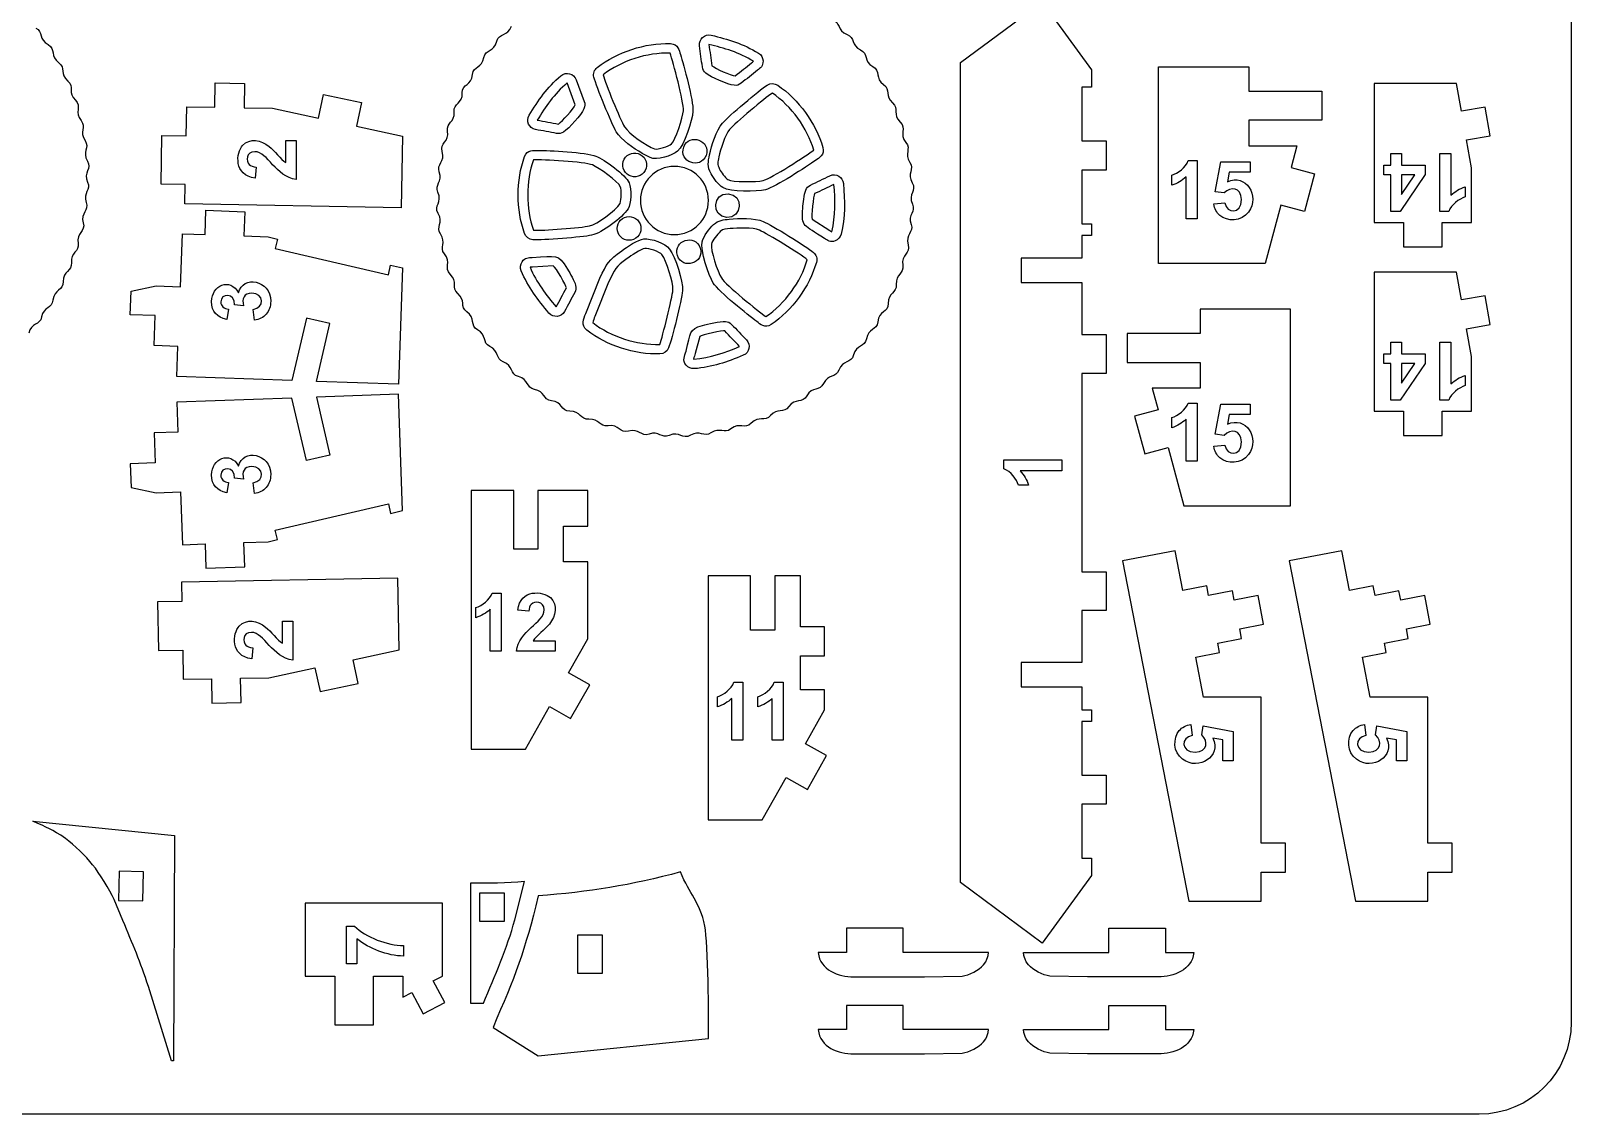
# Model space of a CAD drawing. Extents: x 75 to 655, y 14 to 894.
# Drawn here: x 197.7 to 365.4, y 454.1 to 572 of the extents above; entities that cross this region are included whole.
import ezdxf

# ---------------------------------------------------------------- set-up
doc = ezdxf.new("R2010")
doc.units = 0
doc.layers.get('0').update_dxf_attribs({"linetype": 'CONTINUOUS'})

msp = doc.modelspace()

# ---------------------------------------------------------------- linework, layer by layer
at = {"color": 5}
for p, q in [((365.374491, 884.077625), (365.374491, 464.077725)), ((355.374491, 454.077725), (85.374491, 454.077725))]:
    msp.add_line(p, q, dxfattribs=at)
at = {"color": 3}
for p, q in [((298.881991, 568.540825), (307.774491, 575.117725)), ((307.774491, 575.117725), (313.161491, 567.766525)), ((298.881991, 479.281725), (298.881991, 568.540825)), ((313.161491, 567.766525), (313.161491, 565.861625)), ((320.455591, 546.669625), (320.455591, 568.089725)), ((320.455591, 568.089725), (330.288691, 568.089725)), ((330.288691, 568.089725), (330.288691, 565.445025)), ((217.724591, 563.679625), (217.771591, 566.323625)), ((217.771591, 566.323625), (220.944591, 566.267525)), ((220.944591, 566.267525), (220.897591, 563.623525)), ((313.161491, 565.861625), (312.103991, 565.861625)), ((312.103991, 565.861625), (312.103991, 560.012325)), ((330.288691, 565.445025), (338.221891, 565.445025)), ((338.221891, 565.445025), (338.221891, 562.272025)), ((352.896091, 566.258125), (343.929191, 566.258125)), ((343.929191, 566.258125), (343.929191, 551.145625)), ((353.427491, 563.242325), (352.896091, 566.258125)), ((214.597891, 560.561025), (214.654391, 563.734025)), ((214.654391, 563.734025), (217.724591, 563.679625)), ((220.897591, 563.623525), (223.983091, 563.568725)), ((223.983091, 563.568725), (228.999591, 562.501025)), ((228.999591, 562.501025), (229.550291, 565.087425)), ((229.550291, 565.087425), (233.688891, 564.206525)), ((233.688891, 564.206525), (233.138191, 561.619925)), ((356.012591, 563.698225), (353.427491, 563.242325)), ((356.563591, 560.573325), (356.012591, 563.698225)), ((338.221891, 562.272025), (330.288691, 562.272025)), ((330.288691, 562.272025), (330.288691, 559.489625)), ((211.860191, 555.319625), (211.953891, 560.608025)), ((211.953891, 560.608025), (214.597891, 560.561025)), ((233.138191, 561.619925), (238.154591, 560.552225)), ((238.154591, 560.552225), (238.015991, 552.739825)), ((353.978591, 560.117425), (356.563591, 560.573325)), ((354.510291, 557.102025), (353.978591, 560.117425)), ((312.103991, 560.012325), (314.748391, 560.012325)), ((314.748391, 560.012325), (314.748391, 556.839025)), ((330.288691, 559.489625), (335.510491, 559.489625)), ((335.510491, 559.489625), (334.873491, 557.114425)), ((314.748391, 556.839025), (312.103991, 556.839025)), ((312.103991, 556.839025), (312.103991, 550.990025)), ((334.873491, 557.114425), (337.425891, 556.430425)), ((354.506091, 551.145625), (354.510291, 557.102025)), ((214.504191, 555.272925), (211.860191, 555.319625)), ((214.466591, 553.157525), (214.504191, 555.272925)), ((337.425891, 556.430425), (336.330091, 552.343825)), ((238.015991, 552.739825), (214.466591, 553.157525)), ((216.655391, 549.821225), (216.749491, 552.463925)), ((216.749491, 552.463925), (220.977991, 552.313725)), ((220.977991, 552.313725), (220.883791, 549.670725)), ((333.777591, 553.027925), (332.072891, 546.669625)), ((336.330091, 552.343825), (333.777591, 553.027925)), ((312.103991, 550.990025), (313.161491, 550.990025)), ((313.161491, 550.990025), (313.161491, 549.720425)), ((343.929191, 551.145625), (347.102191, 551.145625)), ((347.102191, 551.145625), (347.102191, 548.501225)), ((351.333091, 548.501225), (351.333091, 551.145625)), ((351.333091, 551.145625), (354.506091, 551.145625)), ((213.981191, 544.151725), (214.186191, 549.909025)), ((214.186191, 549.909025), (216.655391, 549.821225)), ((220.883791, 549.670725), (223.513491, 549.577325)), ((223.513491, 549.577325), (224.544091, 549.338725)), ((224.544091, 549.338725), (224.305291, 548.308225)), ((313.161491, 549.720425), (312.103991, 549.720425)), ((312.103991, 549.720425), (312.103991, 547.237925)), ((347.102191, 548.501225), (351.333091, 548.501225)), ((224.305291, 548.308225), (236.616491, 545.457425)), ((312.103991, 547.237925), (305.492991, 547.237925)), ((305.492991, 547.237925), (305.492991, 544.593425)), ((332.072891, 546.669625), (320.455591, 546.669625)), ((236.616491, 545.457425), (236.855191, 546.487625)), ((236.855191, 546.487625), (238.154591, 546.186725)), ((238.154591, 546.186725), (237.704191, 533.526425)), ((352.896091, 545.719325), (343.929191, 545.719325)), ((343.929191, 545.719325), (343.929191, 530.606825)), ((353.427491, 542.703625), (352.896091, 545.719325)), ((208.515791, 541.100425), (208.607091, 543.671125)), ((208.607091, 543.671125), (211.338491, 544.245725)), ((211.338491, 544.245725), (213.981191, 544.151725)), ((305.492991, 544.593425), (312.103991, 544.593425)), ((312.103991, 544.593425), (312.103991, 538.931225)), ((334.817491, 541.705025), (324.984391, 541.705025)), ((324.984391, 541.705025), (324.984391, 539.060325)), ((334.817491, 520.284825), (334.817491, 541.705025)), ((356.012591, 543.159525), (353.427491, 542.703625)), ((356.563591, 540.034525), (356.012591, 543.159525)), ((211.223791, 541.004225), (208.515791, 541.100425)), ((211.107591, 537.740325), (211.223791, 541.004225)), ((227.681491, 540.740325), (226.106691, 533.939125)), ((230.257491, 540.143625), (227.681491, 540.740325)), ((228.798791, 533.843225), (230.257491, 540.143625)), ((353.978591, 539.578625), (356.563591, 540.034525)), ((312.103991, 538.931225), (314.748391, 538.931225)), ((314.748391, 538.931225), (314.748391, 534.700325)), ((324.984391, 539.060325), (317.051191, 539.060325)), ((317.051191, 539.060325), (317.051191, 535.887325)), ((354.510291, 536.563225), (353.978591, 539.578625)), ((213.685291, 537.648825), (211.107591, 537.740325)), ((213.569091, 534.385225), (213.685291, 537.648825)), ((317.051191, 535.887325), (324.984391, 535.887325)), ((324.984391, 535.887325), (324.984391, 533.104925)), ((354.506091, 530.606825), (354.510291, 536.563225)), ((226.106691, 533.939125), (213.569091, 534.385225)), ((237.704191, 533.526425), (228.798791, 533.843225)), ((314.748391, 534.700325), (312.103991, 534.700325)), ((312.103991, 534.700325), (312.103991, 513.122225)), ((226.106691, 532.028025), (213.569091, 531.581525)), ((213.569091, 531.581525), (213.685291, 528.317925)), ((227.681491, 525.226425), (226.106691, 532.028025)), ((237.704191, 532.440725), (228.798791, 532.123725)), ((228.798791, 532.123725), (230.257491, 525.823025)), ((238.154591, 519.780025), (237.704191, 532.440725)), ((324.984391, 533.104925), (319.762691, 533.104925)), ((319.762691, 533.104925), (320.399691, 530.729725)), ((320.399691, 530.729725), (317.847291, 530.045625)), ((317.847291, 530.045625), (318.942991, 525.959125)), ((343.929191, 530.606825), (347.102191, 530.606825)), ((347.102191, 530.606825), (347.102191, 527.962425)), ((351.333091, 527.962425), (351.333091, 530.606825)), ((351.333091, 530.606825), (354.506091, 530.606825)), ((213.685291, 528.317925), (211.107591, 528.226325)), ((211.107591, 528.226325), (211.223791, 524.962725)), ((318.942991, 525.959125), (321.495491, 526.643125)), ((321.495491, 526.643125), (323.200291, 520.284825)), ((347.102191, 527.962425), (351.333091, 527.962425)), ((211.223791, 524.962725), (208.515791, 524.866225)), ((208.515791, 524.866225), (208.607091, 522.295525)), ((230.257491, 525.823025), (227.681491, 525.226425)), ((208.607091, 522.295525), (211.338491, 521.721325)), ((211.338491, 521.721325), (213.981191, 521.815425)), ((213.981191, 521.815425), (214.186191, 516.057725)), ((250.253491, 521.978025), (245.626691, 521.978025)), ((245.626691, 521.978025), (245.626691, 493.827925)), ((250.253491, 515.591325), (250.253491, 521.978025)), ((258.318691, 521.968225), (252.897891, 521.968225)), ((252.897891, 521.968225), (252.897891, 515.591325)), ((258.318691, 518.088325), (258.318691, 521.968225)), ((224.305291, 517.658925), (236.616491, 520.509625)), ((236.616491, 520.509625), (236.855191, 519.479225)), ((323.200291, 520.284825), (334.817491, 520.284825)), ((236.855191, 519.479225), (238.154591, 519.780025)), ((223.513491, 516.389725), (224.544091, 516.628425)), ((224.544091, 516.628425), (224.305291, 517.658925)), ((255.676691, 514.208425), (255.676691, 518.088325)), ((255.676691, 518.088325), (258.318691, 518.088325)), ((214.186191, 516.057725), (216.655391, 516.145725)), ((216.655391, 516.145725), (216.749491, 513.503125)), ((220.883791, 516.296025), (223.513491, 516.389725)), ((220.977991, 513.653325), (220.883791, 516.296025)), ((252.897891, 515.591325), (250.253491, 515.591325)), ((322.254491, 515.415925), (316.543791, 514.305725)), ((323.096491, 511.083225), (322.254491, 515.415925)), ((340.392891, 515.415925), (334.682191, 514.305725)), ((341.235291, 511.083225), (340.392891, 515.415925)), ((216.749491, 513.503125), (220.977991, 513.653325)), ((258.321491, 514.208425), (255.676691, 514.208425)), ((258.319791, 505.822825), (258.321491, 514.208425)), ((316.543791, 514.305725), (323.746891, 477.248725)), ((334.682191, 514.305725), (341.885291, 477.248725)), ((237.640991, 512.417525), (214.091591, 511.999825)), ((214.091591, 511.999825), (214.129191, 509.884325)), ((237.779591, 504.605025), (237.640991, 512.417525)), ((276.037591, 512.693125), (271.410891, 512.693125)), ((271.410891, 512.693125), (271.410891, 486.106225)), ((276.037591, 506.759525), (276.037591, 512.693125)), ((281.460891, 512.693125), (278.682091, 512.693125)), ((278.682091, 512.693125), (278.682091, 506.759525)), ((281.460891, 507.132625), (281.460891, 512.693125)), ((312.103991, 513.122225), (314.748391, 513.122225)), ((314.748391, 513.122225), (314.748391, 508.890925)), ((325.692491, 511.587625), (323.096491, 511.083225)), ((325.894291, 510.549425), (325.692491, 511.587625)), ((343.830791, 511.587625), (341.235291, 511.083225)), ((344.032691, 510.549425), (343.830791, 511.587625)), ((214.129191, 509.884325), (211.485191, 509.837725)), ((211.485191, 509.837725), (211.578891, 504.549225)), ((328.490291, 511.053725), (325.894291, 510.549425)), ((328.692091, 510.015525), (328.490291, 511.053725)), ((331.287691, 510.520225), (328.692091, 510.015525)), ((331.893191, 507.405225), (331.287691, 510.520225)), ((346.628591, 511.053725), (344.032691, 510.549425)), ((346.830491, 510.015525), (346.628591, 511.053725)), ((349.425991, 510.520225), (346.830491, 510.015525)), ((350.031491, 507.405225), (349.425991, 510.520225)), ((314.748391, 508.890925), (312.103991, 508.890925)), ((312.103991, 508.890925), (312.103991, 503.228725)), ((278.682091, 506.759525), (276.037591, 506.759525)), ((284.104891, 507.132625), (281.460891, 507.132625)), ((284.104891, 503.959225), (284.104891, 507.132625)), ((329.297491, 506.900425), (331.893191, 507.405225)), ((329.499391, 505.862225), (329.297491, 506.900425)), ((347.435891, 506.900425), (350.031491, 507.405225)), ((347.637691, 505.862225), (347.435891, 506.900425)), ((256.228791, 502.126825), (258.319791, 505.822825)), ((326.903391, 505.357825), (329.499391, 505.862225)), ((327.105291, 504.319525), (326.903391, 505.357825)), ((345.042091, 505.357825), (347.637691, 505.862225)), ((345.243591, 504.319525), (345.042091, 505.357825)), ((211.578891, 504.549225), (214.222891, 504.596225)), ((214.222891, 504.596225), (214.279391, 501.423225)), ((232.763191, 503.537325), (237.779591, 504.605025)), ((233.313891, 500.950825), (232.763191, 503.537325)), ((281.460891, 500.267525), (281.460891, 503.959225)), ((281.460891, 503.959225), (284.104891, 503.959225)), ((312.103991, 503.228725), (305.492991, 503.228725)), ((305.492991, 503.228725), (305.492991, 500.584325)), ((324.509591, 503.814825), (327.105291, 504.319525)), ((325.351591, 499.481825), (324.509591, 503.814825)), ((342.647991, 503.814825), (345.243591, 504.319525)), ((343.489991, 499.481825), (342.647991, 503.814825)), ((214.279391, 501.423225), (217.349591, 501.477625)), ((217.349591, 501.477625), (217.396591, 498.833625)), ((220.522591, 501.533825), (223.608091, 501.588525)), ((220.569591, 498.889825), (220.522591, 501.533825)), ((223.608091, 501.588525), (228.624591, 502.656225)), ((228.624591, 502.656225), (229.175291, 500.069825)), ((258.530291, 500.824625), (256.228791, 502.126825)), ((229.175291, 500.069825), (233.313891, 500.950825)), ((256.446891, 497.142325), (258.530291, 500.824625)), ((284.103891, 500.267525), (281.460891, 500.267525)), ((284.103891, 498.100825), (284.103891, 500.267525)), ((305.492991, 500.584325), (312.103991, 500.584325)), ((312.103991, 500.584325), (312.103991, 498.102025)), ((217.396591, 498.833625), (220.569591, 498.889825)), ((251.533591, 493.827925), (254.145391, 498.444525)), ((254.145391, 498.444525), (256.446891, 497.142325)), ((282.012691, 494.405125), (284.103891, 498.100825)), ((312.103991, 498.102025), (313.161491, 498.102025)), ((313.161491, 498.102025), (313.161491, 496.832425)), ((331.621891, 499.481825), (325.351591, 499.481825)), ((331.621891, 483.595425), (331.621891, 499.481825)), ((349.760191, 499.481825), (343.489991, 499.481825)), ((349.760191, 483.595425), (349.760191, 499.481825)), ((313.161491, 496.832425), (312.103991, 496.832425)), ((312.103991, 496.832425), (312.103991, 490.983125)), ((245.626691, 493.827925), (251.533591, 493.827925)), ((284.314491, 493.102625), (282.012691, 494.405125)), ((282.230891, 489.420325), (284.314491, 493.102625)), ((277.317391, 486.106225), (279.929191, 490.722525)), ((279.929191, 490.722525), (282.230891, 489.420325)), ((312.103991, 490.983125), (314.748391, 490.983125)), ((314.748391, 490.983125), (314.748391, 487.809825)), ((314.748391, 487.809825), (312.103991, 487.809825)), ((312.103991, 487.809825), (312.103991, 481.960525)), ((197.908891, 485.981325), (213.315091, 484.422225)), ((271.410891, 486.106225), (277.317391, 486.106225)), ((213.315091, 484.422225), (213.215491, 459.873625)), ((334.265891, 483.595425), (331.621891, 483.595425)), ((334.265891, 480.422025), (334.265891, 483.595425)), ((352.404691, 483.595425), (349.760191, 483.595425)), ((352.404691, 480.422025), (352.404691, 483.595425)), ((312.103991, 481.960525), (313.161491, 481.960525)), ((313.161491, 481.960525), (313.161491, 480.055725)), ((313.161491, 480.055725), (307.774491, 472.704825)), ((331.621891, 477.248725), (331.621891, 480.422025)), ((331.621891, 480.422025), (334.265891, 480.422025)), ((349.760191, 477.248725), (349.760191, 480.422025)), ((349.760191, 480.422025), (352.404691, 480.422025)), ((245.556491, 479.229225), (245.556491, 466.148025)), ((250.375991, 475.238425), (251.434991, 479.390825)), ((307.774491, 472.704825), (298.881991, 479.281725)), ((207.709391, 475.175625), (206.760691, 477.434225)), ((227.571491, 477.044025), (227.570491, 469.111125)), ((242.493391, 477.044325), (227.571491, 477.044025)), ((242.493391, 469.111525), (242.493391, 477.044325)), ((323.746891, 477.248725), (331.621891, 477.248725)), ((341.885291, 477.248725), (349.760191, 477.248725)), ((292.668791, 474.311425), (286.495091, 474.311425)), ((286.495091, 474.311425), (286.495091, 471.667025)), ((292.668791, 471.667025), (292.668791, 474.311425)), ((315.024791, 471.667025), (315.024791, 474.311425)), ((315.024791, 474.311425), (321.198491, 474.311425)), ((321.198491, 474.311425), (321.198491, 471.667025)), ((286.495091, 471.667025), (283.408091, 471.667025)), ((301.929691, 471.667025), (292.668791, 471.667025)), ((305.763791, 471.667025), (315.024791, 471.667025)), ((321.198491, 471.667025), (324.285491, 471.667025)), ((301.412691, 470.344825), (301.635891, 470.655125)), ((306.280891, 470.344825), (306.057691, 470.655125)), ((213.008791, 459.874325), (210.501891, 467.967525)), ((227.570491, 469.111125), (230.779291, 469.111525)), ((230.779291, 469.111525), (230.779291, 463.815025)), ((235.009791, 463.815325), (235.009491, 469.111525)), ((235.009491, 469.111525), (238.182491, 469.111525)), ((238.182491, 469.111525), (238.182491, 466.808925)), ((241.503891, 468.582925), (242.493391, 469.111525)), ((242.749691, 466.250925), (241.503891, 468.582925)), ((287.266591, 469.022625), (294.984191, 469.022625)), ((294.984191, 469.022625), (299.069791, 469.112825)), ((312.709391, 469.022625), (308.623791, 469.112825)), ((320.426991, 469.022625), (312.709391, 469.022625)), ((238.182491, 466.808925), (239.171891, 467.337625)), ((239.171891, 467.337625), (240.417591, 465.005225)), ((240.417591, 465.005225), (242.749691, 466.250925)), ((245.556491, 466.148025), (246.956991, 466.148025)), ((292.668791, 465.923225), (286.495091, 465.923225)), ((286.495091, 465.923225), (286.495091, 463.278825)), ((292.668791, 463.278825), (292.668791, 465.923225)), ((315.024791, 463.278825), (315.024791, 465.923225)), ((315.024791, 465.923225), (321.198491, 465.923225)), ((321.198491, 465.923225), (321.198491, 463.278825)), ((230.779291, 463.815025), (235.009791, 463.815325)), ((248.008591, 463.530325), (252.920391, 460.418425)), ((286.495091, 463.278825), (283.408091, 463.278825)), ((301.929691, 463.278825), (292.668791, 463.278825)), ((305.763791, 463.278825), (315.024791, 463.278825)), ((321.198491, 463.278825), (324.285491, 463.278825)), ((252.920391, 460.418425), (271.477491, 462.313425)), ((301.412691, 461.956725), (301.635891, 462.266925)), ((306.280891, 461.956725), (306.057691, 462.266925)), ((213.215491, 459.873625), (213.008791, 459.874325)), ((287.266591, 460.634425), (294.984191, 460.634425)), ((294.984191, 460.634425), (299.069791, 460.724625)), ((312.709391, 460.634425), (308.623791, 460.724625)), ((320.426991, 460.634425), (312.709391, 460.634425))]:
    msp.add_line(p, q, dxfattribs=at)
at = {"color": 7}
for p, q in [((256.956691, 563.946725), (256.060991, 566.325725)), ((282.763291, 551.498325), (284.657891, 550.266325)), ((254.562591, 546.408925), (252.305691, 546.291725)), ((260.590891, 544.645425), (259.076791, 540.888825)), ((270.518191, 538.721125), (270.014791, 536.860425)), ((207.309291, 480.523325), (207.246391, 477.348625)), ((209.954691, 480.470625), (207.309291, 480.523325)), ((209.891891, 477.295925), (209.954691, 480.470625)), ((246.573991, 475.040125), (246.573991, 478.160925)), ((246.573991, 478.160925), (249.217791, 478.160925)), ((249.217791, 478.160925), (249.217791, 475.040125)), ((207.246391, 477.348625), (209.891891, 477.295925)), ((249.217791, 475.040125), (246.573991, 475.040125)), ((257.246791, 473.608825), (259.890791, 473.608825)), ((257.246791, 469.378625), (257.246791, 473.608825)), ((259.890791, 473.608825), (259.890791, 469.378625)), ((259.890791, 469.378625), (257.246791, 469.378625))]:
    msp.add_line(p, q, dxfattribs=at)
at = {"color": 1}
for p, q in [((257.044491, 566.655025), (257.926091, 564.315325)), ((225.453491, 557.660825), (225.453491, 560.058125)), ((225.453491, 560.058125), (226.568591, 560.058125)), ((226.568591, 560.058125), (226.568591, 555.834525)), ((265.099091, 558.220225), (264.230691, 558.659725)), ((345.747691, 558.659025), (346.915391, 558.659025)), ((345.747691, 557.394725), (345.747691, 558.659025)), ((346.915391, 558.659025), (346.915391, 557.394725)), ((351.078591, 552.337525), (351.078591, 558.659025)), ((351.078591, 558.659025), (352.281491, 558.659025)), ((352.281491, 558.659025), (352.281491, 554.108025)), ((222.230991, 557.177825), (222.110991, 555.975025)), ((323.682691, 557.869825), (324.658791, 557.869825)), ((324.658791, 557.869825), (324.658791, 551.548025)), ((326.627191, 554.489425), (327.241791, 557.755725)), ((327.241791, 557.755725), (330.428791, 557.755725)), ((330.428791, 557.755725), (330.428791, 556.631925)), ((344.965991, 556.341025), (344.965991, 557.394725)), ((344.965991, 557.394725), (345.747691, 557.394725)), ((346.915391, 557.394725), (349.479191, 557.394725)), ((349.479191, 557.394725), (349.479191, 556.345625)), ((321.902091, 555.182925), (321.902091, 556.280525)), ((323.455891, 551.548025), (323.455891, 556.099025)), ((328.156491, 556.631925), (327.966191, 555.562025)), ((330.428791, 556.631925), (328.156491, 556.631925)), ((345.747691, 556.341025), (344.965991, 556.341025)), ((345.747691, 552.346025), (345.747691, 556.341025)), ((349.479191, 556.345625), (346.760291, 552.346025)), ((348.352391, 556.341025), (346.915391, 556.341025)), ((346.915391, 556.341025), (346.915391, 554.194325)), ((346.915391, 554.194325), (348.352391, 556.341025)), ((327.601891, 554.349025), (326.627191, 554.489425)), ((353.835691, 555.024125), (353.835691, 553.926525)), ((326.477991, 553.162225), (327.680891, 553.286525)), ((346.760291, 552.346025), (345.747691, 552.346025)), ((352.054691, 552.337525), (351.078591, 552.337525)), ((324.658791, 551.548025), (323.455891, 551.548025)), ((258.099891, 541.237025), (259.648891, 545.078625)), ((219.210291, 541.698525), (219.021491, 540.592225)), ((220.854991, 542.049925), (219.877491, 542.182925)), ((222.021391, 540.504425), (221.879291, 541.672225)), ((344.965991, 535.802325), (344.965991, 536.856025)), ((344.965991, 536.856025), (345.747691, 536.856025)), ((345.747691, 538.120225), (346.915391, 538.120225)), ((345.747691, 536.856025), (345.747691, 538.120225)), ((346.915391, 538.120225), (346.915391, 536.856025)), ((346.915391, 536.856025), (349.479191, 536.856025)), ((349.479191, 536.856025), (349.479191, 535.806825)), ((351.078591, 531.798825), (351.078591, 538.120225)), ((351.078591, 538.120225), (352.281491, 538.120225)), ((352.281491, 538.120225), (352.281491, 533.569225)), ((345.747691, 535.802325), (344.965991, 535.802325)), ((345.747691, 531.807225), (345.747691, 535.802325)), ((349.479191, 535.806825), (346.760291, 531.807225)), ((348.352391, 535.802325), (346.915391, 535.802325)), ((346.915391, 535.802325), (346.915391, 533.655625)), ((346.915391, 533.655625), (348.352391, 535.802325)), ((353.835691, 534.485325), (353.835691, 533.387725)), ((346.760291, 531.807225), (345.747691, 531.807225)), ((352.054691, 531.798825), (351.078591, 531.798825)), ((321.902091, 528.798225), (321.902091, 529.895825)), ((323.682691, 531.485125), (324.658791, 531.485125)), ((324.658791, 531.485125), (324.658791, 525.163325)), ((326.627191, 528.104725), (327.241791, 531.371025)), ((327.241791, 531.371025), (330.428791, 531.371025)), ((328.156491, 530.247225), (327.966191, 529.177325)), ((330.428791, 530.247225), (328.156491, 530.247225)), ((330.428791, 531.371025), (330.428791, 530.247225)), ((323.455891, 525.163325), (323.455891, 529.714325)), ((326.477991, 526.777525), (327.680891, 526.901825)), ((327.601891, 527.964325), (326.627191, 528.104725)), ((303.618991, 525.294025), (309.940791, 525.294025)), ((303.618991, 524.317825), (303.618991, 525.294025)), ((309.940791, 525.294025), (309.940791, 524.091125)), ((324.658791, 525.163325), (323.455891, 525.163325)), ((220.854991, 523.187025), (219.877491, 523.320125)), ((309.940791, 524.091125), (305.389791, 524.091125)), ((219.210291, 522.835725), (219.021491, 521.729425)), ((222.021391, 521.641725), (221.879291, 522.809425)), ((306.305891, 522.537225), (305.208391, 522.537225)), ((247.926091, 510.804125), (248.902191, 510.804125)), ((248.902191, 510.804125), (248.902191, 504.482425)), ((246.145191, 508.117625), (246.145191, 509.215125)), ((247.699291, 504.482425), (247.699291, 509.033725)), ((251.897991, 508.819925), (250.694691, 508.940025)), ((225.078491, 505.340025), (225.078491, 507.736925)), ((225.078491, 507.736925), (226.193591, 507.736925)), ((226.193591, 507.736925), (226.193591, 503.513825)), ((221.855991, 504.857025), (221.735991, 503.654225)), ((252.380491, 505.597525), (254.777791, 505.597525)), ((254.777791, 505.597525), (254.777791, 504.482425)), ((248.902191, 504.482425), (247.699291, 504.482425)), ((254.777791, 504.482425), (250.554291, 504.482425)), ((274.228691, 501.100425), (275.204691, 501.100425)), ((275.204691, 501.100425), (275.204691, 494.778625)), ((278.627691, 501.100425), (279.603391, 501.100425)), ((279.603391, 501.100425), (279.603391, 494.778625)), ((272.447691, 498.413825), (272.447691, 499.511425)), ((274.001891, 494.778625), (274.001891, 499.330025)), ((276.846691, 498.413825), (276.846691, 499.511425)), ((278.400591, 494.778625), (278.400591, 499.330025)), ((323.972291, 496.487425), (324.096491, 495.284625)), ((342.886691, 496.487425), (343.010991, 495.284625)), ((275.204691, 494.778625), (274.001891, 494.778625)), ((279.603391, 494.778625), (278.400591, 494.778625)), ((325.158991, 495.363525), (325.299291, 496.338325)), ((325.299291, 496.338325), (328.565691, 495.723625)), ((327.441791, 494.809025), (326.372391, 494.999225)), ((327.441791, 492.536325), (327.441791, 494.809025)), ((328.565691, 495.723625), (328.565691, 492.536325)), ((344.073391, 495.363525), (344.213791, 496.338325)), ((344.213791, 496.338325), (347.480191, 495.723625)), ((346.356291, 494.809025), (345.286391, 494.999225)), ((346.356291, 492.536325), (346.356291, 494.809025)), ((347.480191, 495.723625), (347.480191, 492.536325)), ((328.565691, 492.536325), (327.441791, 492.536325)), ((347.480191, 492.536325), (346.356291, 492.536325)), ((232.056191, 470.429525), (232.056191, 474.556525)), ((232.056191, 474.556525), (232.934391, 474.556525)), ((233.171291, 473.175025), (233.171291, 470.429525)), ((238.263891, 472.440325), (238.263891, 471.281325)), ((233.171291, 470.429525), (232.056191, 470.429525))]:
    msp.add_line(p, q, dxfattribs=at)
at = {"color": 3}
for points in [[(198.219291, 572.307225), (199.081791, 571.901025), (198.517191, 571.071525), (199.562191, 570.501625)], [(248.417691, 570.857125), (248.652591, 571.827625), (249.606091, 571.368825), (250.025591, 572.503225)], [(284.907191, 573.205225), (285.878491, 572.969825), (285.418091, 572.017525), (286.553291, 571.597725)], [(199.562191, 570.501625), (200.437591, 570.024225), (199.750591, 569.224725), (200.737991, 568.522425)], [(247.021791, 569.093325), (247.191291, 570.031825), (248.137491, 569.699425), (248.417691, 570.857125)], [(286.553291, 571.597725), (287.440591, 571.269625), (286.955591, 570.426625), (288.008891, 569.930525)], [(200.737991, 568.522425), (201.505191, 567.976825), (200.825391, 567.287425), (201.711991, 566.535025)], [(245.788091, 567.256625), (245.875991, 568.197725), (246.815091, 567.947525), (247.021791, 569.093325)], [(288.008891, 569.930525), (288.871291, 569.524325), (288.306291, 568.695525), (289.351791, 568.125325)], [(244.660991, 565.251425), (244.638291, 566.248125), (245.675291, 566.051325), (245.788091, 567.256625)], [(289.351791, 568.125325), (290.226291, 567.648525), (289.540291, 566.847925), (290.527291, 566.146025)], [(201.711991, 566.535025), (202.437991, 565.919125), (201.678291, 565.266525), (202.540091, 564.444525)], [(243.769191, 563.184725), (243.690591, 564.131725), (244.687991, 564.063225), (244.660991, 565.251425)], [(290.527291, 566.146025), (291.294991, 565.600025), (290.614291, 564.912225), (291.501591, 564.158725)], [(202.540091, 564.444525), (203.262691, 563.755325), (202.389091, 563.160825), (203.162391, 562.229125)], [(291.501591, 564.158725), (292.227191, 563.542425), (291.467791, 562.890425), (292.329591, 562.068125)], [(203.162391, 562.229125), (203.764591, 561.503625), (202.927691, 561.014825), (203.590291, 560.056725)], [(243.053491, 561.090625), (242.894791, 562.023725), (243.866291, 562.023525), (243.769191, 563.184725)], [(292.329591, 562.068125), (293.052491, 561.378525), (292.178491, 560.785425), (292.951991, 559.852725)], [(242.483491, 558.862525), (242.203891, 559.819325), (243.256291, 559.898225), (243.053491, 561.090625)], [(203.590291, 560.056725), (204.130791, 559.274925), (203.230891, 558.838625), (203.849291, 557.823025)], [(242.156591, 556.635825), (241.835391, 557.529925), (242.816991, 557.720925), (242.483491, 558.862525)], [(292.951991, 559.852725), (293.553891, 559.127025), (292.717591, 558.637825), (293.379791, 557.680325)], [(203.849291, 557.823025), (204.368491, 556.970225), (203.370491, 556.622925), (203.876291, 555.522625)], [(293.379791, 557.680325), (293.920691, 556.898225), (293.020091, 556.462725), (293.638891, 555.446625)], [(203.876291, 555.522625), (204.268691, 554.668925), (203.336191, 554.403425), (203.727091, 553.313425)], [(242.007491, 554.427025), (241.614291, 555.281325), (242.547791, 555.546825), (242.156591, 556.635825)], [(293.638891, 555.446625), (294.158191, 554.593925), (293.159891, 554.246125), (293.665491, 553.146225)], [(242.034191, 552.127025), (241.514991, 552.979625), (242.513391, 553.327725), (242.007491, 554.427025)], [(203.727091, 553.313425), (204.047591, 552.420025), (203.067091, 552.227125), (203.399991, 551.087125)], [(242.293591, 549.892925), (241.752491, 550.675025), (242.652991, 551.110825), (242.034191, 552.127025)], [(293.665491, 553.146225), (294.058291, 552.291925), (293.125791, 552.026925), (293.516691, 550.937125)], [(203.399991, 551.087125), (203.679591, 550.129325), (202.626991, 550.052225), (202.830291, 548.859325)], [(293.516691, 550.937125), (293.837391, 550.043225), (292.856391, 549.851425), (293.189591, 548.710725)], [(202.830291, 548.859325), (202.989291, 547.926625), (202.017391, 547.926425), (202.114291, 546.764925)], [(242.721491, 547.720525), (242.118591, 548.447025), (242.955891, 548.935425), (242.293591, 549.892925)], [(293.189591, 548.710725), (293.469191, 547.753425), (292.416391, 547.675825), (292.619891, 546.483025)], [(202.114291, 546.764925), (202.193291, 545.817725), (201.196191, 545.885625), (201.222791, 544.698625)], [(243.343691, 545.505125), (242.620691, 546.194225), (243.494991, 546.788325), (242.721491, 547.720525)], [(244.171691, 543.414625), (243.445891, 544.030825), (244.205291, 544.683825), (243.343691, 545.505125)], [(292.619891, 546.483025), (292.779091, 545.550125), (291.806991, 545.550425), (291.903891, 544.388225)], [(201.222791, 544.698625), (201.244991, 543.701725), (200.207691, 543.897325), (200.095391, 542.693425)], [(245.146091, 541.427525), (244.377391, 541.973825), (245.059091, 542.661125), (244.171691, 543.414625)], [(291.903891, 544.388225), (291.982791, 543.442325), (290.985491, 543.509325), (291.011991, 542.321925)], [(200.095391, 542.693425), (200.007591, 541.751825), (199.067891, 542.002425), (198.861591, 540.856225)], [(291.011991, 542.321925), (291.034291, 541.324525), (289.997491, 541.521825), (289.884991, 540.317025)], [(198.861591, 540.856225), (198.692791, 539.918625), (197.746091, 540.249225), (197.465691, 539.092525)], [(246.321591, 539.448025), (245.446291, 539.925225), (246.132791, 540.726325), (245.146091, 541.427525)], [(289.884991, 540.317025), (289.796991, 539.375425), (288.858491, 539.626825), (288.651191, 538.479925)], [(247.664091, 537.642825), (246.802191, 538.048625), (247.366591, 538.878125), (246.321591, 539.448025)], [(288.651191, 538.479925), (288.481791, 537.541825), (287.535791, 537.873125), (287.254891, 536.716125)], [(249.119791, 535.975925), (248.232291, 536.303925), (248.718491, 537.146425), (247.664091, 537.642825)], [(287.254891, 536.716125), (287.018891, 535.743925), (286.067891, 536.205825), (285.647791, 535.070025)], [(250.765891, 534.368025), (249.794891, 534.603425), (250.255791, 535.555925), (249.119791, 535.975925)], [(285.647791, 535.070025), (285.319691, 534.182825), (284.477691, 534.669025), (283.980491, 533.614425)], [(252.529991, 532.971725), (251.592291, 533.140725), (251.923091, 534.087425), (250.765891, 534.368025)], [(283.980491, 533.614425), (283.573891, 532.751825), (282.745791, 533.317425), (282.175291, 532.271925)], [(254.366791, 531.738425), (253.424591, 531.826725), (253.676591, 532.765225), (252.529991, 532.971725)], [(256.371991, 530.611325), (255.374591, 530.589025), (255.571791, 531.625425), (254.366791, 531.738425)], [(282.175291, 532.271925), (281.697791, 531.396525), (280.897491, 532.083425), (280.195791, 531.096025)], [(258.438191, 529.719425), (257.491991, 529.640525), (257.559091, 530.637925), (256.371991, 530.611325)], [(278.208791, 530.121725), (277.592891, 529.396025), (276.940391, 530.156125), (276.118191, 529.293725)], [(280.195791, 531.096025), (279.650091, 530.328225), (278.961791, 531.009025), (278.208791, 530.121725)], [(260.532691, 529.003325), (259.600191, 528.844225), (259.599891, 529.816225), (258.438191, 529.719425)], [(262.760791, 528.433725), (261.802991, 528.153825), (261.726491, 529.207025), (260.532691, 529.003325)], [(264.987091, 528.106625), (264.093191, 527.785725), (263.901091, 528.767025), (262.760791, 528.433725)], [(267.195991, 527.957825), (266.341091, 527.564825), (266.077691, 528.498125), (264.987091, 528.106625)], [(269.496791, 527.984425), (268.643791, 527.465125), (268.295891, 528.463425), (267.195991, 527.957825)], [(271.730391, 528.243525), (270.948791, 527.702725), (270.513291, 528.603425), (269.496791, 527.984425)], [(273.902791, 528.671725), (273.176691, 528.069225), (272.687891, 528.905825), (271.730391, 528.243525)], [(276.118191, 529.293725), (275.429291, 528.571225), (274.834691, 529.445025), (273.902791, 528.671725)], [(201.460991, 484.085525), (199.940191, 485.115425), (199.519291, 485.260625), (197.908891, 485.981325)], [(204.411491, 481.236625), (203.692591, 482.136125), (202.391491, 483.407125), (201.460991, 484.085525)], [(206.760691, 477.434225), (206.223991, 478.550725), (205.183991, 480.269525), (204.411491, 481.236625)], [(268.421091, 480.440925), (263.052891, 479.005025), (258.450691, 478.252825), (252.903191, 477.851625)], [(271.058491, 474.558925), (270.514091, 477.210725), (269.397091, 478.026125), (268.421091, 480.440925)], [(251.434991, 479.390825), (249.551191, 479.228625), (247.451191, 479.206825), (245.556491, 479.229225)], [(252.903191, 477.851625), (251.531591, 471.858625), (250.338091, 468.948325), (248.008591, 463.530325)], [(210.501891, 467.967525), (209.581991, 470.666725), (208.818491, 472.564525), (207.709391, 475.175625)], [(246.956991, 466.148025), (248.228491, 469.142825), (249.532691, 472.145225), (250.375991, 475.238425)], [(271.477491, 462.313425), (271.477491, 464.482925), (271.448091, 472.660425), (271.058491, 474.558925)], [(283.408091, 471.667025), (283.590691, 469.752225), (285.610891, 469.041125), (287.266591, 469.022625)], [(301.635891, 470.655125), (301.863791, 471.115225), (301.880991, 471.157425), (301.929691, 471.667025)], [(306.057691, 470.655125), (305.829791, 471.115225), (305.812591, 471.157425), (305.763791, 471.667025)], [(324.285491, 471.667025), (324.102891, 469.752225), (322.082691, 469.041125), (320.426991, 469.022625)], [(299.069791, 469.112825), (299.828791, 469.207025), (300.890991, 469.723025), (301.412691, 470.344825)], [(308.623791, 469.112825), (307.864791, 469.207025), (306.802591, 469.723025), (306.280891, 470.344825)], [(283.408091, 463.278825), (283.590991, 461.364325), (285.610691, 460.653125), (287.266591, 460.634425)], [(301.635891, 462.266925), (301.863791, 462.726825), (301.880891, 462.769425), (301.929691, 463.278825)], [(306.057691, 462.266925), (305.829791, 462.726825), (305.812691, 462.769425), (305.763791, 463.278825)], [(324.285491, 463.278825), (324.102591, 461.364325), (322.082891, 460.653125), (320.426991, 460.634425)], [(299.069791, 460.724625), (299.828891, 460.819125), (300.890991, 461.335125), (301.412691, 461.956725)], [(308.623791, 460.724625), (307.864691, 460.819125), (306.802591, 461.335125), (306.280891, 461.956725)]]:
    msp.add_open_spline(points, degree=3, dxfattribs=at)
at = {"color": 1}
for points in [[(259.356491, 568.021725), (261.529191, 569.709425), (264.564591, 570.693525), (267.313891, 570.607225)], [(267.313891, 570.607225), (268.172291, 570.580025), (268.265191, 569.851025), (268.403391, 569.413525)], [(270.481991, 570.376925), (270.383291, 571.102825), (271.041891, 571.697525), (271.753591, 571.524725)], [(270.793991, 568.064625), (270.688991, 568.835425), (270.586491, 569.606525), (270.481991, 570.376925)], [(271.753591, 571.524725), (273.607791, 571.074525), (275.230791, 570.598425), (276.905491, 569.569325)], [(268.403391, 569.413525), (268.746391, 568.327625), (269.836991, 564.387825), (269.763091, 563.242925)], [(277.398391, 568.729425), (277.423091, 568.146925), (277.094291, 567.957725), (276.794891, 567.717125)], [(276.905491, 569.569325), (277.208391, 569.383325), (277.383591, 569.084525), (277.398391, 568.729425)], [(251.936391, 562.818625), (252.934791, 564.439825), (253.896391, 565.844725), (255.388791, 567.115525)], [(255.388791, 567.115525), (255.949991, 567.593325), (256.811191, 567.354725), (257.044491, 566.655025)], [(258.987191, 566.947425), (258.883691, 567.355925), (259.023391, 567.763125), (259.356491, 568.021725)], [(261.427691, 561.018025), (260.895891, 561.918925), (259.244191, 565.935925), (258.987191, 566.947425)], [(271.165691, 567.400825), (270.954091, 567.573525), (270.830891, 567.794025), (270.793991, 568.064625)], [(274.262891, 566.068125), (273.533891, 566.148225), (271.737091, 566.934325), (271.165691, 567.400825)], [(276.794891, 567.717125), (276.206691, 567.241125), (275.616291, 566.767725), (275.027391, 566.292425)], [(272.972591, 561.942125), (273.667291, 562.729025), (276.971291, 565.535925), (277.857391, 566.095125)], [(275.027391, 566.292425), (274.804391, 566.112325), (274.547891, 566.036925), (274.262891, 566.068125)], [(277.857391, 566.095125), (278.213691, 566.320125), (278.643991, 566.313125), (278.992891, 566.076925)], [(278.992891, 566.076925), (281.267291, 564.535625), (283.145491, 561.945025), (283.911391, 559.306925)], [(257.902591, 563.521325), (257.602191, 562.852325), (256.298591, 561.386925), (255.678391, 560.987125)], [(257.926091, 564.315325), (258.027991, 564.048125), (258.019891, 563.782125), (257.902591, 563.521325)], [(252.634591, 561.254925), (251.914191, 561.385825), (251.552191, 562.194725), (251.936391, 562.818625)], [(269.763091, 563.242925), (269.700491, 562.272225), (268.822391, 559.496525), (268.103591, 558.901525)], [(271.586491, 558.510525), (271.805591, 559.513325), (272.300491, 561.180525), (272.972591, 561.942125)], [(220.750091, 559.526625), (221.566691, 560.391025), (222.735891, 560.111925), (223.617091, 559.422825)], [(254.930391, 560.838225), (254.165191, 560.978025), (253.400091, 561.115925), (252.634591, 561.254925)], [(255.678391, 560.987125), (255.448491, 560.838725), (255.199991, 560.789125), (254.930391, 560.838225)], [(264.230691, 558.659725), (263.332891, 559.218825), (261.962591, 560.112425), (261.427691, 561.018025)], [(268.763091, 559.342025), (269.353891, 560.943425), (271.786291, 560.045525), (271.195491, 558.444925)], [(222.110991, 555.975025), (219.761791, 556.229325), (220.023391, 558.757325), (220.750091, 559.526625)], [(222.084591, 558.846125), (221.107491, 558.846125), (221.095191, 557.807225), (221.475991, 557.434025)], [(226.568591, 555.834525), (224.360591, 556.070325), (223.463191, 558.846125), (222.084591, 558.846125)], [(223.617091, 559.422825), (224.216691, 558.953925), (224.899591, 557.981625), (225.453491, 557.660825)], [(251.437991, 558.313625), (251.729091, 559.122425), (252.451991, 558.984925), (252.910091, 558.981225)], [(252.910091, 558.981225), (254.048791, 558.971925), (258.132691, 558.791625), (259.198491, 558.367725)], [(262.431491, 558.231825), (262.887491, 558.783925), (263.704591, 558.862225), (264.256691, 558.406325)], [(264.256691, 558.406325), (264.808791, 557.950725), (264.886791, 557.133225), (264.430791, 556.581425)], [(268.103591, 558.901525), (267.508991, 558.409325), (265.835591, 557.843325), (265.099091, 558.220225)], [(271.195491, 558.444925), (270.604991, 556.843525), (268.172291, 557.740825), (268.763091, 559.342025)], [(271.750091, 556.444625), (271.302091, 557.244325), (271.417191, 557.734225), (271.586491, 558.510525)], [(283.911391, 559.306925), (284.150691, 558.482825), (283.487091, 558.169325), (283.112491, 557.902225)], [(221.475991, 557.434025), (221.626591, 557.286325), (221.878591, 557.201325), (222.230991, 557.177825)], [(251.437991, 549.948025), (250.505091, 552.541825), (250.505091, 555.720025), (251.437991, 558.313625)], [(259.198491, 558.367725), (260.102491, 558.008125), (262.471391, 556.315125), (262.814791, 555.447725)], [(262.605991, 556.407025), (262.053891, 556.862525), (261.975991, 557.680025), (262.431491, 558.231825)], [(283.112491, 557.902225), (282.181791, 557.238625), (278.779091, 554.986725), (277.664391, 554.702225)], [(321.902091, 556.280525), (322.567891, 556.497425), (323.413991, 557.122125), (323.682691, 557.869825)], [(264.430791, 556.581425), (263.975291, 556.029025), (263.158091, 555.951425), (262.605991, 556.407025)], [(262.814791, 555.447725), (263.090291, 554.751925), (263.061791, 553.165725), (262.713091, 552.634125)], [(273.022791, 554.939125), (272.535991, 555.247925), (272.030591, 555.937025), (271.750091, 556.444625)], [(282.048691, 554.651725), (282.147591, 554.906525), (282.319291, 555.091825), (282.565391, 555.210125)], [(282.565391, 555.210125), (283.267691, 555.548125), (283.969591, 555.886525), (284.671991, 556.224425)], [(284.671991, 556.224425), (285.332391, 556.542625), (286.098191, 556.100725), (286.155691, 555.370525)], [(286.155691, 555.370525), (286.304091, 553.485925), (286.345391, 551.750525), (285.888891, 549.864425)], [(323.455891, 556.099025), (323.016791, 555.686325), (322.499091, 555.380625), (321.902091, 555.182925)], [(329.471991, 553.639225), (329.471991, 554.990625), (328.272891, 555.091225), (327.601891, 554.349025)], [(327.966191, 555.562025), (329.896391, 556.520825), (331.568691, 554.047225), (330.259291, 552.267925)], [(273.454191, 551.677025), (271.750091, 551.774125), (271.897891, 554.362725), (273.601891, 554.265225)], [(277.664391, 554.702225), (276.721191, 554.461625), (273.810591, 554.438925), (273.022791, 554.939125)], [(273.601891, 554.265225), (275.306091, 554.167825), (275.157391, 551.579025), (273.454191, 551.677025)], [(281.717291, 552.699425), (281.756591, 553.239325), (281.858791, 554.163825), (282.048691, 554.651725)], [(327.680891, 553.286525), (327.834791, 552.092525), (329.471991, 551.990625), (329.471991, 553.639225)], [(353.835691, 553.926525), (353.170691, 553.710725), (352.323091, 553.085025), (352.054691, 552.337525)], [(352.281491, 554.108025), (352.720491, 554.520825), (353.238591, 554.826525), (353.835691, 555.024125)], [(262.713091, 552.634125), (262.071791, 551.655525), (259.880191, 550.007225), (258.739091, 549.752825)], [(262.087591, 551.571025), (262.681791, 551.970425), (263.487291, 551.812425), (263.886791, 551.218225)], [(284.093191, 549.396525), (281.803091, 550.897725), (281.564391, 550.599825), (281.717291, 552.699425)], [(327.135091, 551.902225), (326.767591, 552.215325), (326.549591, 552.633725), (326.477991, 553.162225)], [(330.259291, 552.267925), (329.479091, 551.207825), (327.931291, 551.223825), (327.135091, 551.902225)], [(261.735191, 549.772125), (261.335791, 550.366425), (261.493291, 551.171625), (262.087591, 551.571025)], [(263.886791, 551.218225), (264.286191, 550.624025), (264.127891, 549.818825), (263.533691, 549.419425)], [(270.774391, 549.036125), (270.944291, 549.698725), (271.528991, 550.441525), (272.021791, 550.912925)], [(272.021791, 550.912925), (272.542491, 551.400625), (273.081191, 551.441225), (273.726891, 551.505325)], [(273.726891, 551.505325), (274.748991, 551.607225), (276.486091, 551.652125), (277.418991, 551.247725)], [(277.418991, 551.247725), (278.383091, 550.830125), (282.071391, 548.556325), (282.878091, 547.885525)], [(252.345991, 549.264225), (251.925191, 549.291625), (251.580891, 549.551025), (251.437991, 549.948025)], [(258.739091, 549.752825), (257.712191, 549.523425), (253.395691, 549.195725), (252.345991, 549.264225)], [(263.533691, 549.419425), (262.939791, 549.020025), (262.134191, 549.177925), (261.735191, 549.772125)], [(262.015991, 548.068725), (262.567391, 548.467125), (263.794091, 549.288825), (264.435691, 549.348125)], [(264.435691, 549.348125), (265.197591, 549.420125), (266.762791, 548.893325), (267.230391, 548.251225)], [(268.089191, 547.548225), (267.562091, 549.171525), (270.027791, 549.972825), (270.554991, 548.349625)], [(270.554991, 548.349625), (271.082291, 546.726025), (268.616191, 545.925225), (268.089191, 547.548225)], [(271.983491, 544.548225), (271.463091, 545.371425), (270.542091, 548.131725), (270.774391, 549.036125)], [(285.243791, 549.136825), (284.699891, 548.933625), (284.417191, 549.184125), (284.093191, 549.396525)], [(285.888891, 549.864425), (285.805291, 549.519425), (285.576191, 549.261125), (285.243791, 549.136825)], [(251.073691, 545.893625), (250.938491, 546.221825), (250.971891, 546.565425), (251.168091, 546.861325)], [(251.168091, 546.861325), (251.487391, 547.344225), (251.862791, 547.308925), (252.251291, 547.327425)], [(252.251291, 547.327425), (254.983291, 547.457625), (255.003491, 547.842625), (256.114691, 546.051925)], [(259.648891, 545.078625), (260.370791, 546.649625), (260.584591, 547.034325), (262.015991, 548.068725)], [(267.230391, 548.251225), (267.858991, 547.388225), (268.722391, 544.769725), (268.621991, 543.714325)], [(283.211191, 546.798825), (282.445291, 544.161125), (280.566791, 541.570025), (278.292291, 540.029225)], [(282.878091, 547.885525), (283.202391, 547.615925), (283.328691, 547.203925), (283.211191, 546.798825)], [(217.366491, 542.529725), (217.366491, 544.306125), (219.389091, 545.182925), (220.312091, 543.488325)], [(220.312091, 543.488325), (220.728491, 545.419025), (223.802391, 544.913825), (223.802391, 542.567625)], [(254.093991, 541.281925), (252.860691, 542.736825), (251.823491, 544.074625), (251.073691, 545.893625)], [(256.114691, 546.051925), (256.399991, 545.592125), (256.860191, 544.785525), (256.993991, 544.279425)], [(219.877491, 542.182925), (219.913191, 543.502125), (218.367191, 543.445625), (218.367191, 542.491425)], [(221.752191, 543.437125), (220.893491, 543.437125), (220.627591, 542.858625), (220.854991, 542.049925)], [(221.879291, 541.672225), (223.197891, 541.833425), (223.069691, 543.437125), (221.752191, 543.437125)], [(256.902691, 543.520225), (256.531691, 542.835725), (256.165191, 542.149525), (255.796991, 541.463725)], [(256.993991, 544.279425), (257.064091, 544.014125), (257.033591, 543.761325), (256.902691, 543.520225)], [(268.621991, 543.714325), (268.522691, 542.669125), (267.499891, 538.457125), (267.111691, 537.483525)], [(276.709991, 540.355625), (275.796291, 541.030325), (272.595291, 543.580625), (271.983491, 544.548225)], [(219.021491, 540.592225), (217.955391, 540.807725), (217.366491, 541.414625), (217.366491, 542.529725)], [(218.367191, 542.491425), (218.367191, 542.022225), (218.727891, 541.755125), (219.210291, 541.698525)], [(223.802391, 542.567625), (223.802391, 542.000125), (223.638391, 541.528625), (223.309291, 541.155525)], [(223.309291, 541.155525), (222.981391, 540.781125), (222.552491, 540.564525), (222.021391, 540.504425)], [(255.796991, 541.463725), (255.451591, 540.820525), (254.567191, 540.723725), (254.093991, 541.281925)], [(258.221391, 539.418125), (257.549891, 539.940225), (257.884091, 540.632225), (258.099891, 541.237025)], [(270.790491, 539.928525), (271.392791, 540.112125), (272.694991, 540.403325), (273.295891, 540.364425)], [(273.295891, 540.364425), (273.566191, 540.347225), (273.792891, 540.241225), (273.979691, 540.045325)], [(273.979691, 540.045325), (274.517691, 539.480925), (275.057491, 538.917925), (275.596291, 538.354225)], [(278.292291, 540.029225), (277.581591, 539.547825), (277.078491, 540.083525), (276.709991, 540.355625)], [(266.179491, 536.830925), (263.423791, 536.748825), (260.398591, 537.725625), (258.221391, 539.418125)], [(269.012991, 537.128925), (269.553091, 539.144525), (269.327991, 539.482825), (270.790491, 539.928525)], [(275.596291, 538.354225), (276.103791, 537.823825), (275.919791, 536.959325), (275.242191, 536.678925)], [(267.111691, 537.483525), (266.955191, 537.091025), (266.601391, 536.843925), (266.179491, 536.830925)], [(269.028491, 535.608725), (268.588191, 536.148325), (268.873591, 536.608625), (269.012991, 537.128925)], [(275.242191, 536.678925), (273.489991, 535.954025), (271.851991, 535.377525), (269.910191, 535.230825)], [(269.910191, 535.230825), (269.561291, 535.204425), (269.249691, 535.338225), (269.028491, 535.608725)], [(353.835691, 533.387725), (353.170691, 533.171925), (352.323091, 532.546325), (352.054691, 531.798825)], [(352.281491, 533.569225), (352.720491, 533.982025), (353.238591, 534.287725), (353.835691, 534.485325)], [(321.902091, 529.895825), (322.567891, 530.112725), (323.413991, 530.737425), (323.682691, 531.485125)], [(327.966191, 529.177325), (329.896391, 530.136125), (331.568691, 527.662525), (330.259291, 525.883225)], [(323.455891, 529.714325), (323.016791, 529.301625), (322.499091, 528.995925), (321.902091, 528.798225)], [(329.471991, 527.254525), (329.471991, 528.605925), (328.272891, 528.706525), (327.601891, 527.964325)], [(220.312091, 524.625425), (220.727991, 526.555425), (223.802391, 526.051925), (223.802391, 523.705125)], [(327.135091, 525.517525), (326.767591, 525.830625), (326.549591, 526.249025), (326.477991, 526.777525)], [(327.680891, 526.901825), (327.834791, 525.707825), (329.471991, 525.605925), (329.471991, 527.254525)], [(217.366491, 523.666925), (217.366491, 525.444425), (219.389491, 526.319425), (220.312091, 524.625425)], [(330.259291, 525.883225), (329.479091, 524.823125), (327.931291, 524.839125), (327.135091, 525.517525)], [(219.021491, 521.729425), (217.955491, 521.944825), (217.366491, 522.552325), (217.366491, 523.666925)], [(219.877491, 523.320125), (219.913191, 524.639525), (218.367191, 524.583425), (218.367191, 523.628925)], [(218.367191, 523.628925), (218.367191, 523.159525), (218.727691, 522.892325), (219.210291, 522.835725)], [(221.752191, 524.574225), (220.892791, 524.574225), (220.627991, 523.995825), (220.854991, 523.187025)], [(221.879291, 522.809425), (223.198591, 522.972225), (223.068891, 524.574225), (221.752191, 524.574225)], [(223.802391, 523.705125), (223.802391, 523.137225), (223.638391, 522.666225), (223.309291, 522.293025)], [(305.208391, 522.537225), (304.991791, 523.201725), (304.366891, 524.050125), (303.618991, 524.317825)], [(305.389791, 524.091125), (305.802191, 523.652025), (306.108191, 523.134325), (306.305891, 522.537225)], [(223.309291, 522.293025), (222.981391, 521.918225), (222.552491, 521.701725), (222.021391, 521.641725)], [(246.145191, 509.215125), (246.811091, 509.431225), (247.656791, 510.056925), (247.926091, 510.804125)], [(250.694691, 508.940025), (250.949091, 511.289025), (253.476491, 511.027725), (254.246391, 510.300825)], [(253.565791, 508.966325), (253.565791, 509.942425), (252.528791, 509.957025), (252.153791, 509.574925)], [(254.246391, 510.300825), (255.111691, 509.483925), (254.830891, 508.316325), (254.142491, 507.434225)], [(247.699291, 509.033725), (247.260291, 508.620925), (246.742191, 508.315225), (246.145191, 508.117625)], [(250.554291, 504.482425), (250.790091, 506.690225), (253.565791, 507.587925), (253.565791, 508.966325)], [(252.153791, 509.574925), (252.005991, 509.424425), (251.921091, 509.172725), (251.897991, 508.819925)], [(221.735991, 503.654225), (219.387791, 503.907525), (219.647691, 506.435825), (220.375091, 507.205925)], [(220.375091, 507.205925), (221.190891, 508.069625), (222.360791, 507.791025), (223.242091, 507.102025)], [(221.709591, 506.525325), (220.732591, 506.525325), (220.720191, 505.486525), (221.101091, 505.113225)], [(226.193591, 503.513825), (223.986091, 503.749125), (223.087891, 506.525325), (221.709591, 506.525325)], [(223.242091, 507.102025), (223.842491, 506.632625), (224.523391, 505.661525), (225.078491, 505.340025)], [(254.142491, 507.434225), (253.672791, 506.832125), (252.706691, 506.157325), (252.380491, 505.597525)], [(221.101091, 505.113225), (221.251591, 504.965525), (221.503591, 504.880625), (221.855991, 504.857025)], [(272.447691, 499.511425), (273.113691, 499.727425), (273.959291, 500.352925), (274.228691, 501.100425)], [(276.846691, 499.511425), (277.512491, 499.727625), (278.358191, 500.352725), (278.627691, 501.100425)], [(274.001891, 499.330025), (273.562791, 498.917125), (273.044791, 498.611125), (272.447691, 498.413825)], [(278.400591, 499.330025), (277.961491, 498.917125), (277.443791, 498.611125), (276.846691, 498.413825)], [(322.712091, 495.830425), (323.025591, 496.197825), (323.443991, 496.415925), (323.972291, 496.487425)], [(341.626591, 495.830425), (341.939691, 496.197825), (342.358091, 496.415925), (342.886691, 496.487425)], [(323.078291, 492.706225), (322.016991, 493.487025), (322.033991, 495.034625), (322.712091, 495.830425)], [(324.096491, 495.284625), (322.902591, 495.130425), (322.801391, 493.493425), (324.449291, 493.493425)], [(326.372391, 494.999225), (327.330891, 493.069625), (324.858291, 491.396525), (323.078291, 492.706225)], [(324.449291, 493.493425), (325.800191, 493.493425), (325.902291, 494.691525), (325.158991, 495.363525)], [(341.992391, 492.706225), (340.931991, 493.486325), (340.948191, 495.034225), (341.626591, 495.830425)], [(343.010991, 495.284625), (341.817591, 495.130825), (341.714991, 493.493425), (343.363691, 493.493425)], [(345.286391, 494.999225), (346.245591, 493.073025), (343.774591, 491.395025), (341.992391, 492.706225)], [(343.363691, 493.493425), (344.714591, 493.493425), (344.816391, 494.691825), (344.073391, 495.363525)], [(232.934391, 474.556525), (234.129791, 473.338325), (236.526191, 472.430525), (238.263891, 472.440325)], [(238.263891, 471.281325), (236.482391, 471.322925), (234.574791, 472.061225), (233.171291, 473.175025)]]:
    msp.add_open_spline(points, degree=3, dxfattribs=at)
at = {"color": 7}
for points in [[(276.362191, 568.686125), (274.802091, 569.645625), (273.166291, 570.117125), (271.509291, 570.517025)], [(271.509291, 570.517025), (271.614191, 569.746225), (271.716791, 568.975125), (271.821291, 568.204225)], [(267.281591, 569.570725), (264.774491, 569.649325), (261.973491, 568.741325), (259.992491, 567.202925)], [(268.728391, 563.309725), (268.787891, 564.237825), (267.595591, 568.629625), (267.281591, 569.570725)], [(274.375891, 567.099025), (274.964891, 567.574625), (275.555291, 568.048525), (276.142791, 568.523325)], [(276.142791, 568.523325), (276.191291, 568.563025), (276.276491, 568.623025), (276.362191, 568.686125)], [(259.992491, 567.202925), (260.219591, 566.308225), (261.849091, 562.343925), (262.320691, 561.545625)], [(271.821291, 568.204225), (272.228191, 567.872625), (273.863791, 567.155125), (274.375891, 567.099025)], [(256.060991, 566.325725), (254.671091, 565.143025), (253.708091, 563.723725), (252.819891, 562.275225)], [(278.410991, 565.218325), (277.627491, 564.723625), (274.365391, 561.952825), (273.750091, 561.256025)], [(282.915591, 559.017625), (282.217491, 561.422725), (280.484291, 563.813325), (278.410991, 565.218325)], [(255.116391, 561.858625), (255.558391, 562.143325), (256.746091, 563.477425), (256.956691, 563.946725)], [(252.819891, 562.275225), (253.585391, 562.136325), (254.351291, 561.998325), (255.116391, 561.858625)], [(267.442291, 559.700425), (267.858091, 560.044625), (268.682291, 562.590025), (268.728391, 563.309725)], [(262.320691, 561.545625), (262.756991, 560.806925), (264.776391, 559.432725), (265.571191, 559.143725)], [(273.750091, 561.256025), (273.228191, 560.664525), (272.769791, 559.067225), (272.599891, 558.289425)], [(265.571191, 559.143725), (265.987791, 559.048225), (267.134891, 559.445925), (267.442291, 559.700425)], [(277.408091, 555.707125), (278.309891, 555.936825), (282.115391, 558.427325), (282.915591, 559.017625)], [(252.413791, 557.963025), (251.562991, 555.596925), (251.562991, 552.665025), (252.413791, 550.299025)], [(258.815591, 557.404125), (257.952491, 557.747225), (253.401591, 557.971825), (252.413791, 557.963025)], [(261.850591, 555.065825), (261.651991, 555.567925), (259.486491, 557.137425), (258.815591, 557.404125)], [(267.752991, 557.244125), (265.704591, 557.244125), (264.043991, 555.583525), (264.043991, 553.535225)], [(271.461891, 553.535225), (271.461891, 555.583525), (269.801391, 557.244125), (267.752991, 557.244125)], [(272.599891, 558.289425), (272.453491, 557.618925), (272.377391, 557.537925), (272.657491, 556.946525)], [(272.657491, 556.946525), (272.843791, 556.609525), (273.260491, 556.016325), (273.578391, 555.814525)], [(261.845691, 553.202725), (261.963291, 553.746125), (262.048591, 554.565325), (261.850591, 555.065825)], [(273.578391, 555.814525), (274.034891, 555.524825), (276.707591, 555.528625), (277.408091, 555.707125)], [(285.121991, 555.290125), (284.419691, 554.952125), (283.717591, 554.613725), (283.014991, 554.275825)], [(284.880791, 550.108325), (285.314091, 551.898925), (285.250491, 553.586125), (285.121991, 555.290125)], [(264.043991, 553.535225), (264.043991, 551.486425), (265.704591, 549.826125), (267.752991, 549.826125)], [(267.752991, 549.826125), (269.801391, 549.826125), (271.461891, 551.486425), (271.461891, 553.535225)], [(283.014991, 554.275825), (282.892991, 554.144025), (282.597291, 551.722425), (282.763291, 551.498325)], [(258.513391, 550.764725), (259.347291, 550.950825), (261.334691, 552.422525), (261.845691, 553.202725)], [(252.413791, 550.299025), (253.334791, 550.238525), (257.608191, 550.562925), (258.513391, 550.764725)], [(272.738891, 550.163425), (272.401191, 549.840625), (271.894391, 549.229125), (271.778591, 548.778425)], [(273.829391, 550.473425), (273.413091, 550.432025), (273.066291, 550.441525), (272.738891, 550.163425)], [(277.006591, 550.296225), (276.282191, 550.610325), (274.622691, 550.552425), (273.829391, 550.473425)], [(282.215391, 547.088025), (281.500291, 547.681625), (277.861691, 549.925425), (277.006591, 550.296225)], [(284.657891, 550.266325), (284.706791, 550.234725), (284.792091, 550.171225), (284.880791, 550.108325)], [(266.392091, 547.640825), (266.152791, 547.969425), (264.939391, 548.341125), (264.531191, 548.315525)], [(271.778591, 548.778425), (271.644291, 548.255325), (272.473191, 545.713225), (272.859591, 545.102925)], [(262.623191, 547.228125), (261.314691, 546.282525), (261.252191, 546.083825), (260.590891, 544.645425)], [(264.531191, 548.315525), (264.179891, 548.283225), (262.943291, 547.459425), (262.623191, 547.228125)], [(267.589691, 543.812525), (267.665291, 544.604825), (266.862191, 546.995425), (266.392091, 547.640825)], [(277.710691, 540.887725), (279.783691, 542.292425), (281.517191, 544.683725), (282.215391, 547.088025)], [(252.305691, 546.291725), (252.247791, 546.288525), (252.141491, 546.289925), (252.032591, 546.288825)], [(252.032591, 546.288825), (252.725991, 544.606425), (253.781491, 543.244125), (254.883391, 541.954725)], [(255.991191, 544.014425), (256.012591, 544.192825), (254.827991, 546.325625), (254.562591, 546.408925)], [(272.859591, 545.102925), (273.356291, 544.318225), (276.906591, 541.460325), (277.710691, 540.887725)], [(254.883391, 541.954725), (255.252291, 542.641325), (255.619391, 543.329225), (255.991191, 544.014425)], [(266.148591, 537.867725), (266.490991, 538.727625), (267.501391, 542.887225), (267.589691, 543.812525)], [(259.076791, 540.888825), (259.022291, 540.736125), (258.913191, 540.450025), (258.857691, 540.237025)], [(258.857691, 540.237025), (260.843691, 538.692925), (263.634791, 537.792625), (266.148591, 537.867725)], [(273.229191, 539.329625), (273.076791, 539.400825), (270.697791, 538.924525), (270.518191, 538.721125)], [(274.846891, 537.637825), (274.307791, 538.201625), (273.767591, 538.764925), (273.229191, 539.329625)], [(269.831891, 536.264825), (271.641091, 536.401525), (273.280991, 536.986025), (274.846891, 537.637825)], [(270.014791, 536.860425), (269.983891, 536.744625), (269.893691, 536.483125), (269.831891, 536.264825)]]:
    msp.add_open_spline(points, degree=3, dxfattribs=at)
at = {"color": 5}
msp.add_open_spline([(365.374491, 464.077725), (365.374491, 458.577625), (360.874491, 454.077725), (355.374491, 454.077725)], degree=3, dxfattribs=at)

doc.saveas('drawing.dxf')
